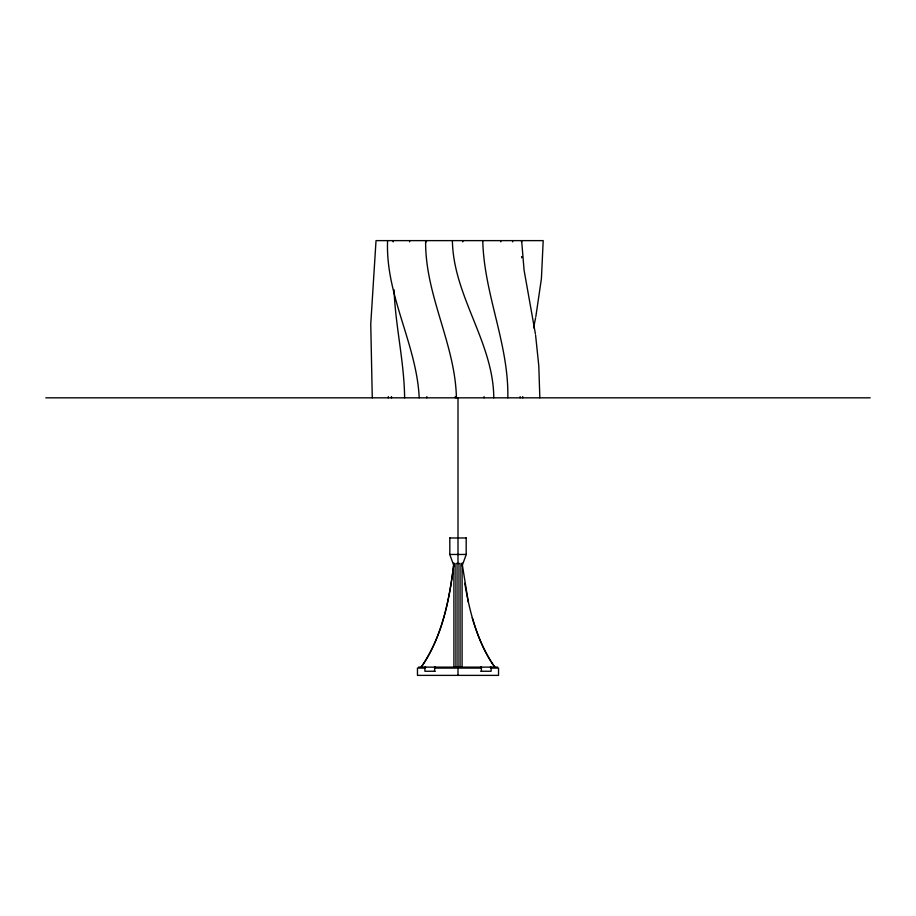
<?xml version="1.0" encoding="UTF-8"?>
<svg xmlns="http://www.w3.org/2000/svg" width="916" height="916" viewBox="0 0 916 916"><rect width="100%" height="100%" fill="white"/><g stroke="black" fill="none" stroke-linecap="round" stroke-linejoin="round"><path stroke-width="1.37" d="M520.139 397.83L520.139 396.605M391.453 397.83L391.453 396.605M388.315 397.83L388.315 396.605M409.635 241.847L409.647 240.622M512.605 241.847L512.605 240.622M522.692 397.83L522.692 396.605M426.822 397.83L426.822 396.605M462.832 241.847L462.832 240.622M484.095 397.83L484.095 396.605M426.409 241.847L426.421 240.622M455.252 397.83L455.263 396.605M500.812 241.847L500.823 240.622M535.814 316.764L541.413 278.693L543.199 240.622L376.029 240.622L370.751 324.138L372.274 397.83M535.574 318.001L533.57 327.825M462.122 565.802L466.244 554.466L449.756 554.466L453.878 565.802M425.585 667.134L424.898 668.096L417.467 668.096L417.478 675.378L498.533 675.378L498.533 668.096L491.102 668.096L490.415 667.134M435.306 667.134L434.608 668.096L481.392 668.096L480.694 667.134M45.8 397.83L870.2 397.83M449.756 537.978L466.244 537.978M418.429 667.134L497.571 667.134M435.249 671.256L424.898 671.256L424.898 667.134M480.751 671.256L491.102 671.256L491.102 667.134M472.267 617.808C477.408 635.177 484.198 652.318 494.789 667.134C477.476 642.46 469.736 612.621 464.767 583.274M468.294 602.007L462.122 563.477M535.425 333.962L524.067 270.094L521.639 240.622M535.597 335.199L538.803 365.896L539.833 397.83M394.052 289.742C395.38 325.993 404.231 361.545 404.62 397.83M521.662 256.583L521.685 257.808M493.781 397.83C493.438 342.195 453.283 296.131 452.39 240.622M419.207 397.83C416.688 343.958 385.293 295.387 387.582 240.622M482.778 240.622C483.934 294.082 508.941 344.038 507.819 397.83M456.408 397.83C455.309 343.786 424.841 295.009 425.642 240.622M521.479 240.622L521.479 241.847M393.09 240.622L393.09 241.847M481.392 667.134L481.392 671.256M466.187 537.978L466.187 554.466M462.088 563.031L462.088 667.134M460.061 667.134L460.061 563.477L455.939 563.477L455.939 667.134M458 397.83L458 675.378M453.912 563.031L453.912 667.134M449.813 537.978L449.813 554.466M434.608 667.134L434.608 671.256M453.878 563.477C449.504 599.488 442.279 636.803 421.211 667.134C442.325 636.86 449.47 599.442 453.878 563.477"/></g></svg>
